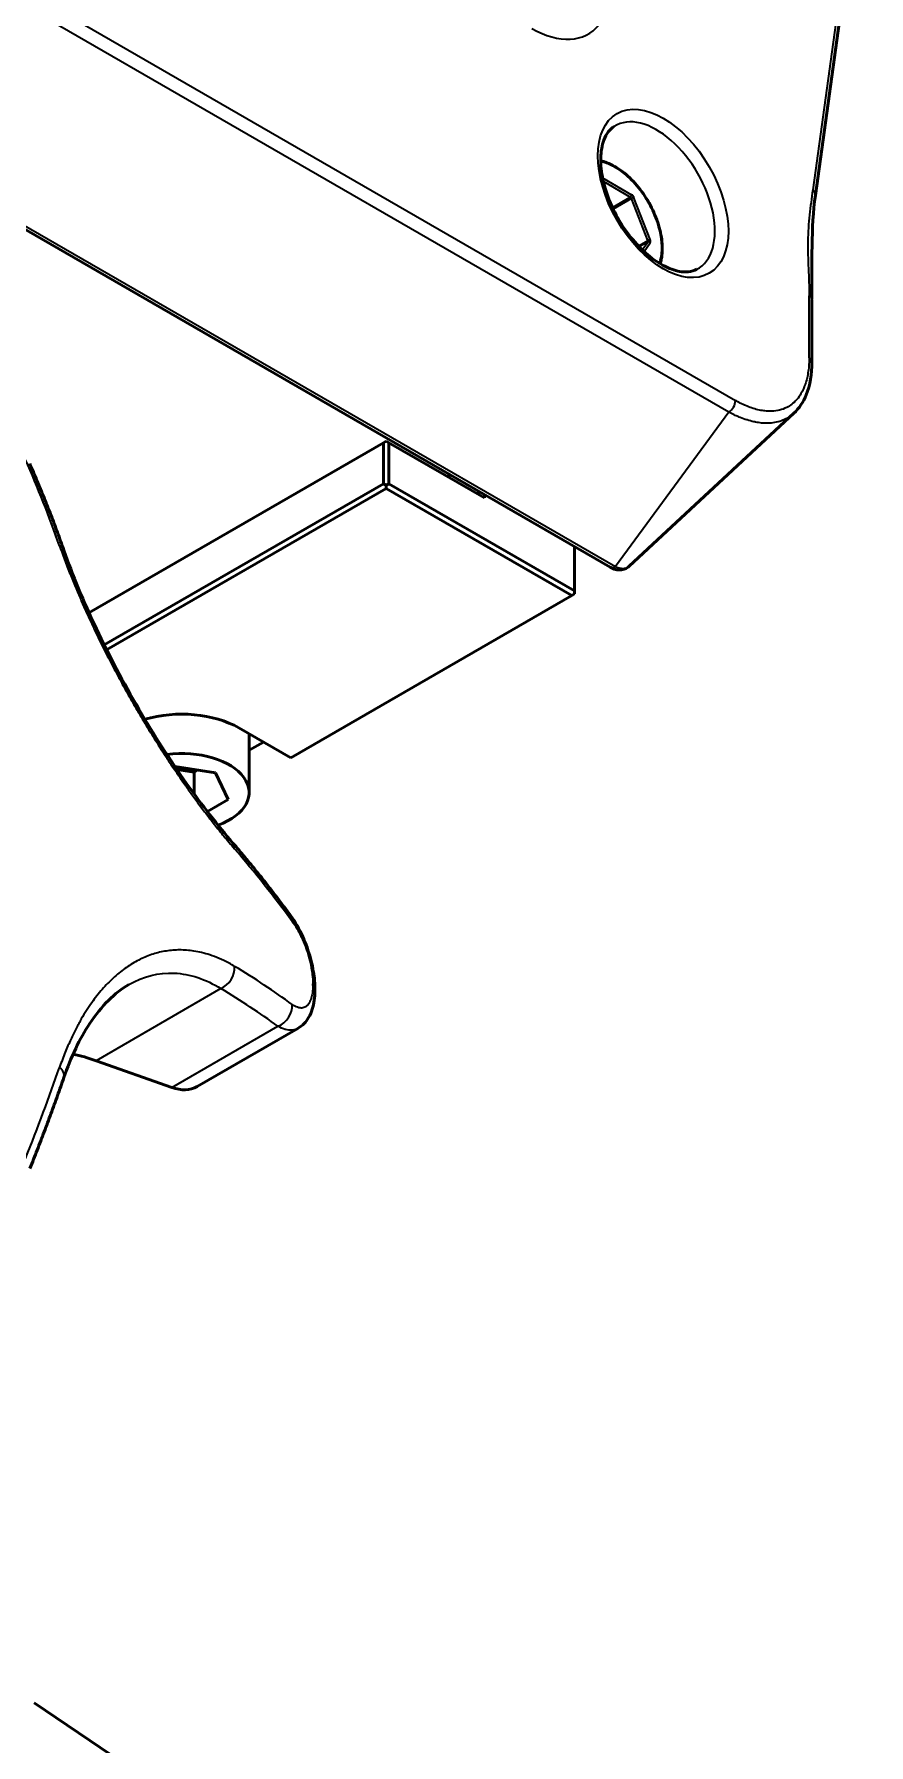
# Model space of a CAD drawing. Header units: millimetres. Extents: x 0 to 3000, y 0 to 3000.
# Drawn here: x 1077.9 to 1121.1, y 812.2 to 900.9 of the extents above; entities that cross this region are included whole.
import ezdxf

# ---------------------------------------------------------------- set-up
doc = ezdxf.new("R2010")
doc.units = ezdxf.units.MM
doc.layers.add('Visible (ANSI)', color=7, linetype='Continuous', lineweight=50)
doc.layers.add('Visible Narrow (ANSI)', color=7, linetype='Continuous', lineweight=35)

msp = doc.modelspace()

# ---------------------------------------------------------------- linework, layer by layer
at = {"layer": 'Visible (ANSI)'}
for p, q in [((1118.3627, 892.5176), (1120.0233, 904.6064)), ((1107.7308, 873.2305), (1057.4118, 902.2822)), ((1118.1836, 883.8783), (1118.1842, 887.0999)), ((1108.7109, 873.2851), (1117.2464, 881.2139)), ((1095.9771, 879.6844), (1080.7153, 870.873)), ((1095.9771, 879.6844), (1096.1185, 879.7661)), ((1095.9771, 877.5615), (1095.9771, 879.6844)), ((1096.1185, 879.7661), (1096.26, 879.6844)), ((1101.2097, 876.8267), (1096.26, 879.6844)), ((1096.26, 877.5615), (1096.26, 879.6844)), ((1099.4467, 878.0133), (1099.3005, 877.9289)), ((1081.5036, 869.2052), (1095.9771, 877.5615)), ((1081.6301, 868.9516), (1096.1185, 877.3166)), ((1096.1185, 877.4799), (1095.9771, 877.5615)), ((1096.1185, 877.4799), (1096.26, 877.5615)), ((1096.1185, 877.3166), (1096.1185, 877.4799)), ((1096.1185, 877.3166), (1105.7352, 871.7644)), ((1096.26, 877.5615), (1105.8766, 872.0093)), ((1100.9269, 876.99), (1100.9269, 877.1587)), ((1101.2097, 876.8267), (1101.2097, 876.9954)), ((1105.8766, 874.301), (1105.8766, 872.0093)), ((1105.7352, 871.7644), (1091.1688, 863.3545)), ((1105.8766, 871.846), (1105.7352, 871.7644)), ((1105.8766, 871.846), (1105.8766, 872.0093)), ((1091.1688, 863.3545), (1088.4818, 864.9058)), ((1089.0119, 864.5997), (1089.0119, 861.5582)), ((1089.0119, 863.7422), (1089.7546, 864.171)), ((1087.2797, 862.5788), (1085.1688, 862.9054)), ((1086.159, 862.6135), (1085.2739, 862.7504)), ((1086.3485, 862.7229), (1086.159, 862.6135)), ((1086.159, 862.6135), (1086.159, 861.4935)), ((1087.9268, 861.1846), (1087.2797, 862.5788)), ((1087.9268, 861.1846), (1086.8535, 860.565)), ((1091.5424, 849.3288), (1086.322, 846.3148)), ((1081.0787, 847.6545), (1085.007, 846.2669)), ((1077.8769, 814.3594), (1121.1272, 785.1915))]:
    msp.add_line(p, q, dxfattribs=at)
for centre, major_axis, ratio, start_param, end_param in [((1117.6842, 887.0999), (0.5, -0.0001), 0.5774635, 0, 0.0009573), ((1107.9808, 873.6635), (-0.25, -0.433), 0.5773503, 0, 0.0000439), ((1085.5119, 863.1912), (-4.2, 0), 0.5773503, 3.9269908, 5.182296), ((1085.5119, 861.5582), (3.5, 0), 0.5773503, 5.2848484, 8.0726657), ((1090.3688, 854.5708), (0.8066, 0.5911), 0.5974573, 6.2831157, 6.2831285), ((1091.4243, 851.3829), (1, 0.0021), 0.5759744, 6.2831852, 6.283198), ((1091.4244, 851.2896), (1, -0.0021), 0.5787228, 6.2831733, 6.2831855), ((1083.0996, 834.4647), (7.5, -12.9904), 0.5773503, 2.5478936, 2.6635697), ((1084.522, 849.4325), (1.8, -3.1177), 0.5773503, 5.6894863, 6.2831853)]:
    msp.add_ellipse(centre, major_axis=major_axis, ratio=ratio, start_param=start_param, end_param=end_param, dxfattribs=at)
for points, knots in [([(1107.9359, 896.0863), (1107.7108, 895.9431), (1107.524, 895.7111), (1107.3027, 895.1134), (1107.2452, 894.8004), (1107.2292, 894.1049), (1107.2667, 893.7262), (1107.4363, 892.9317), (1107.5691, 892.5157), (1107.9202, 891.6907), (1108.1391, 891.2818), (1108.6401, 890.5177), (1108.9222, 890.1626), (1109.5158, 889.5454), (1109.8272, 889.2829), (1110.4396, 888.8753), (1110.7406, 888.7291), (1111.2984, 888.5543), (1111.5533, 888.5267), (1111.9384, 888.564), (1112.0844, 888.6075), (1112.2146, 888.6754)], [2.3808897, 2.3808897, 2.3808897, 2.3808897, 2.8028983, 2.8028983, 3.1153451, 3.1153451, 3.4156315, 3.4156315, 3.7189023, 3.7189023, 4.025024, 4.025024, 4.3316118, 4.3316118, 4.6361113, 4.6361113, 4.9370327, 4.9370327, 5.2408203, 5.2408203, 5.4730919, 5.4730919, 5.4730919, 5.4730919]), ([(1107.2364, 894.2982), (1107.3417, 894.275), (1107.4485, 894.2426), (1107.8223, 894.1002), (1108.0931, 893.9456), (1108.6195, 893.5465), (1108.875, 893.3018), (1109.3447, 892.7483), (1109.5589, 892.4397), (1109.925, 891.7895), (1110.0771, 891.4481), (1110.3039, 890.7654), (1110.3786, 890.4244), (1110.4421, 889.7759), (1110.4307, 889.4686), (1110.3593, 889.1141), (1110.3396, 889.0374), (1110.3163, 888.9636)], [1.2714907, 1.2714907, 1.2714907, 1.2714907, 1.402262, 1.402262, 1.7260811, 1.7260811, 2.0508086, 2.0508086, 2.3747229, 2.3747229, 2.6983161, 2.6983161, 3.0223093, 3.0223093, 3.3471057, 3.3471057, 3.4408983, 3.4408983, 3.4408983, 3.4408983]), ([(1118.1836, 883.8783), (1118.1835, 883.2557), (1118.0898, 882.6661), (1117.7356, 881.7971), (1117.5201, 881.4682), (1117.2464, 881.2139)], [0, 0, 0, 0, 0.22290231, 0.22290231, 0.38756484, 0.38756484, 0.38756484, 0.38756484]), ([(1079.4103, 874.1175), (1079.3024, 874.4252), (1079.1925, 874.7312), (1078.9687, 875.3397), (1078.8547, 875.6422), (1078.6229, 876.2438), (1078.505, 876.5428), (1078.2653, 877.1373), (1078.1435, 877.4327), (1077.8959, 878.02), (1077.7701, 878.3118), (1077.6424, 878.6017)], [3.343062505, 3.343062505, 3.343062505, 3.343062505, 3.358264909, 3.358264909, 3.373467313, 3.373467313, 3.388669717, 3.388669717, 3.403872121, 3.403872121, 3.419074525, 3.419074525, 3.419074525, 3.419074525]), ([(1079.4103, 874.1175), (1079.854, 872.8524), (1080.4302, 871.4559), (1081.7483, 868.6679), (1082.5011, 867.2424), (1084.0834, 864.5377), (1084.9301, 863.2227), (1086.577, 860.895), (1087.3949, 859.8439), (1088.176, 858.9349)], [0, 0, 0, 0, 0.4912756, 0.4912756, 0.9667941, 0.9667941, 1.431552, 1.431552, 1.8706982, 1.8706982, 1.8706982, 1.8706982]), ([(1108.7051, 873.2798), (1108.6434, 873.2237), (1108.5703, 873.1775), (1108.4173, 873.1152), (1108.3357, 873.0974), (1108.1692, 873.0881), (1108.0832, 873.0976), (1107.9067, 873.1424), (1107.8162, 873.1812), (1107.7308, 873.2305)], [0.00084486, 0.00084486, 0.00084486, 0.00084486, 0.02811734, 0.02811734, 0.05480131, 0.05480131, 0.08290594, 0.08290594, 0.11500583, 0.11500583, 0.11500583, 0.11500583]), ([(1091.1754, 855.1618), (1090.9882, 855.4174), (1090.7984, 855.6722), (1090.4136, 856.1802), (1090.2187, 856.4335), (1089.8237, 856.9383), (1089.6237, 857.19), (1089.2186, 857.6915), (1089.0136, 857.9414), (1088.5985, 858.4395), (1088.3885, 858.6877), (1088.176, 858.9349)], [2.864110781, 2.864110781, 2.864110781, 2.864110781, 2.879313185, 2.879313185, 2.89451559, 2.89451559, 2.909717994, 2.909717994, 2.924920398, 2.924920398, 2.940122802, 2.940122802, 2.940122802, 2.940122802]), ([(1091.1754, 855.1618), (1091.4038, 854.85), (1091.6144, 854.4801), (1091.9533, 853.7271), (1092.0919, 853.34), (1092.2901, 852.6069), (1092.3586, 852.2518), (1092.4138, 851.7344), (1092.424, 851.5566), (1092.4244, 851.385)], [0, 0, 0, 0, 0.13430702, 0.13430702, 0.25431106, 0.25431106, 0.36300213, 0.36300213, 0.42167358, 0.42167358, 0.42167358, 0.42167358]), ([(1082.7753, 851.598), (1082.0639, 851.1872), (1081.3576, 850.4965), (1080.2349, 848.7916), (1079.7795, 847.8401), (1079.4117, 846.7767)], [0.0000011, 0.0000011, 0.0000011, 0.0000011, 0.49465788, 0.49465788, 0.90561758, 0.90561758, 0.90561758, 0.90561758]), ([(1092.4244, 851.2876), (1092.4237, 850.9414), (1092.3837, 850.6159), (1092.2414, 850.1668), (1092.1783, 850.0206), (1092.0314, 849.7756), (1091.9537, 849.6724), (1091.7699, 849.4834), (1091.6613, 849.3975), (1091.5425, 849.3288)], [0, 0, 0, 0, 0.11848499, 0.11848499, 0.17903828, 0.17903828, 0.22712902, 0.22712902, 0.27721329, 0.27721329, 0.27721329, 0.27721329]), ([(1092.4244, 851.385), (1092.4244, 851.3785), (1092.4244, 851.372), (1092.4244, 851.359), (1092.4244, 851.3525), (1092.4244, 851.3395), (1092.4244, 851.333), (1092.4244, 851.32), (1092.4244, 851.3135), (1092.4244, 851.3006), (1092.4244, 851.2941), (1092.4244, 851.2876)], [4.7100088088, 4.7100088088, 4.7100088088, 4.7100088088, 4.7109608772, 4.7109608772, 4.7119129456, 4.7119129456, 4.7128650139, 4.7128650139, 4.7138170823, 4.7138170823, 4.7147691507, 4.7147691507, 4.7147691507, 4.7147691507]), ([(1077.6557, 842.0722), (1077.7824, 842.3889), (1077.9072, 842.705), (1078.1529, 843.336), (1078.2739, 843.651), (1078.512, 844.2797), (1078.6291, 844.5934), (1078.8594, 845.2195), (1078.9726, 845.5319), (1079.1951, 846.1553), (1079.3044, 846.4664), (1079.4117, 846.7767)], [2.864110781, 2.864110781, 2.864110781, 2.864110781, 2.879313185, 2.879313185, 2.89451559, 2.89451559, 2.909717994, 2.909717994, 2.924920398, 2.924920398, 2.940122802, 2.940122802, 2.940122802, 2.940122802])]:
    msp.add_open_spline(points, degree=3, knots=knots, dxfattribs=at)
for points in [[(1118.3627, 892.5176), (1118.1301, 890.8244), (1118.1812, 888.9831), (1118.1829, 887.12)], [(1108.7108, 873.2851), (1108.7108, 873.2851), (1108.7109, 873.2851), (1108.7109, 873.2851)], [(1091.5425, 849.3288), (1091.5424, 849.3288), (1091.5424, 849.3288), (1091.5424, 849.3288)]]:
    msp.add_open_spline(points, degree=3, dxfattribs=at)
at = {"layer": 'Visible Narrow (ANSI)'}
for p, q in [((1071.2243, 906.7007), (1114.218, 881.8783)), ((1113.8767, 881.2733), (1070.8831, 906.0957)), ((1119.8807, 904.8733), (1118.2209, 892.7897)), ((1057.6741, 902.3143), (1107.9931, 873.2626)), ((1107.3348, 893.4097), (1108.8375, 892.5421)), ((1108.7668, 892.4197), (1107.3752, 893.2231)), ((1107.8415, 891.8855), (1108.7668, 892.4197)), ((1108.828, 892.3435), (1107.8828, 891.7978)), ((1109.6711, 890.1706), (1108.828, 892.3435)), ((1109.803, 890.2169), (1108.9599, 892.3898)), ((1109.1848, 889.8899), (1109.6711, 890.1706)), ((1109.6711, 890.089), (1109.2351, 889.8373)), ((1109.3873, 889.6853), (1109.6711, 890.089)), ((1109.4815, 889.5963), (1109.803, 890.0536)), ((1118.0371, 884.0825), (1118.0371, 887.3042)), ((1113.8767, 881.2733), (1107.9931, 873.2626)), ((1087.5523, 851.392), (1081.0787, 847.6545)), ((1085.007, 846.2669), (1090.5035, 849.4403))]:
    msp.add_line(p, q, dxfattribs=at)
for centre, major_axis, ratio, start_param, end_param in [((1103.6698, 905.9401), (2.9248, -5.0658), 0.5773503, 5.4977871, 6.4985955), ((1110.1281, 892.4113), (2.14, -3.7066), 0.5773503, 6.2584901, 9.4494732), ((1107.9944, 891.1795), (-1.7, 2.9445), 0.5773503, 3.6066323, 5.8181456), ((1108.7668, 892.5013), (0.05, 0.0866), 0.5773503, 3.9269908, 5.4977871), ((1108.7668, 892.338), (-0.05, 0.0866), 0.5773503, 4.4505896, 5.4977871), ((1108.8892, 892.349), (-0.0932, -0.0362), 0.2113249, 3.773507, 5.3443033), ((1108.8375, 892.3788), (-0.1, 0.1732), 0.5773503, 4.4505896, 5.4977871), ((1117.8674, 892.5856), (0.4953, -0.068), 0.6551598, 6.2831846, 7.1529906), ((1109.7323, 890.1761), (0.0932, 0.0362), 0.2113249, 0.6319143, 2.2027106), ((1109.6098, 890.1652), (0.05, -0.0866), 0.5773503, 0.2617994, 1.3089969), ((1109.7323, 890.0128), (-0.0818, 0.0575), 0.7886751, 4.3615096, 5.9323059), ((1109.6805, 890.206), (0.1, -0.1732), 0.5773503, 0.2617994, 1.3089969), ((1117.6842, 887.0999), (0.5, -0.0001), 0.5774635, 0.0009573, 0.7866808), ((1117.6836, 883.8784), (0.5, -0.0001), 0.5774635, 6.2831835, 7.0689056), ((1113.8644, 881.6742), (0.25, 0.433), 0.5773503, 3.9618974, 5.4977871), ((1027.4875, 829.6161), (-25.8632, -73.2165), 0.6767752, 2.4415903, 2.5176024), ((1078.4666, 873.7866), (0.9436, 0.3309), 0.5630678, 0, 0.5237094), ((1107.9808, 873.6635), (-0.25, -0.433), 0.5773503, 0.0000439, 0.8203109), ((1087.4175, 858.2832), (0.7584, 0.6518), 0.5630678, 5.7594759, 6.2831853), ((1023.6752, 836.2193), (76.339, -14.21), 0.6767752, 0.6239903, 0.7000023), ((1090.3687, 854.5708), (0.8067, 0.591), 0.5974573, 5.8045567, 6.2831725), ((1087.4175, 852.2713), (-0.5131, -0.8584), 0.7786198, 0.8152987, 2.2985579), ((1023.6752, 825.2948), (-76.7547, -11.7598), 0.4567734, 3.5703961, 3.6464081), ((1023.7981, 824.4923), (75.77, 11.6089), 0.4567734, 0.4288034, 0.5048155), ((1091.4244, 851.3829), (1, 0.0021), 0.5759744, 0.0000128, 0.4670232), ((1075.1257, 861.5221), (-12.1559, 21.0547), 0.5773503, 3.9246106, 3.929371), ((1091.4244, 851.2896), (1, -0.0021), 0.5787228, 0, 0.4694033), ((1090.3687, 850.3196), (0.5915, 0.8063), 0.8090437, 4.0317296, 5.5149888), ((1027.4875, 827.4958), (-48.5616, -60.5916), 0.4567734, 2.1578255, 2.2338375), ((1078.4666, 847.1035), (0.9451, -0.3268), 0.5475531, 6.2831838, 7.1890099)]:
    msp.add_ellipse(centre, major_axis=major_axis, ratio=ratio, start_param=start_param, end_param=end_param, dxfattribs=at)
msp.add_ellipse((1110.4693, 892.6083), major_axis=(-2.3898, 4.1393), ratio=0.5773503, dxfattribs=at)
for points, knots in [([(1118.2209, 892.7897), (1118.1623, 892.3631), (1118.0714, 891.7224), (1117.9907, 890.8337), (1117.9651, 890.141), (1117.9733, 889.4319), (1118.0068, 888.4786), (1118.0372, 887.7655), (1118.0373, 887.3043)], [0, 0, 0, 0, 0.25, 0.375, 0.5, 0.625, 0.75, 1, 1, 1, 1]), ([(1118.0371, 884.0825), (1118.0371, 883.9364), (1118.0316, 883.7934), (1118.0204, 883.6543), (1118.0105, 883.5303), (1117.996, 883.4094), (1117.977, 883.2921), (1117.9585, 883.1788), (1117.9358, 883.0689), (1117.9087, 882.9628), (1117.8798, 882.8495), (1117.8459, 882.7405), (1117.807, 882.6366), (1117.7938, 882.6015), (1117.7801, 882.5669), (1117.7658, 882.5329), (1117.7335, 882.4562), (1117.6984, 882.3824), (1117.6604, 882.3118), (1117.6008, 882.2012), (1117.5342, 882.0985), (1117.4609, 882.0045), (1117.3815, 881.9027), (1117.2941, 881.8112), (1117.1994, 881.7309), (1117.1212, 881.6646), (1117.038, 881.606), (1116.9502, 881.5553), (1116.9251, 881.5409), (1116.8997, 881.5271), (1116.8739, 881.5139), (1116.7567, 881.4541), (1116.6319, 881.4078), (1116.5007, 881.3754), (1116.3767, 881.3447), (1116.2471, 881.3263), (1116.113, 881.3202), (1115.9908, 881.3146), (1115.865, 881.3191), (1115.7363, 881.3334), (1115.7227, 881.3349), (1115.7092, 881.3365), (1115.6956, 881.3382), (1115.5923, 881.3512), (1115.4872, 881.3706), (1115.3806, 881.396), (1115.2718, 881.4219), (1115.1616, 881.4542), (1115.0503, 881.4924), (1114.9499, 881.527), (1114.8487, 881.5664), (1114.7469, 881.6105), (1114.6551, 881.6503), (1114.5628, 881.6939), (1114.4703, 881.7411), (1114.3863, 881.7839), (1114.3021, 881.8297), (1114.218, 881.8783)], [0, 0, 0, 0, 0.06272381, 0.06272381, 0.06272381, 0.1186554, 0.1186554, 0.1186554, 0.17270728, 0.17270728, 0.17270728, 0.23046805, 0.23046805, 0.23046805, 0.25, 0.25, 0.25, 0.29410567, 0.29410567, 0.29410567, 0.36322783, 0.36322783, 0.36322783, 0.43813617, 0.43813617, 0.43813617, 0.5, 0.5, 0.5, 0.51766396, 0.51766396, 0.51766396, 0.59788691, 0.59788691, 0.59788691, 0.6737102, 0.6737102, 0.6737102, 0.74274824, 0.74274824, 0.74274824, 0.75, 0.75, 0.75, 0.80515792, 0.80515792, 0.80515792, 0.86150372, 0.86150372, 0.86150372, 0.91236565, 0.91236565, 0.91236565, 0.95828908, 0.95828908, 0.95828908, 1, 1, 1, 1]), ([(1117.2464, 881.2138), (1117.2249, 881.1939), (1117.2031, 881.1745), (1117.1808, 881.1557), (1117.1394, 881.1206), (1117.0967, 881.0875), (1117.0526, 881.0564), (1116.98, 881.0049), (1116.9038, 880.9589), (1116.8243, 880.9183), (1116.8019, 880.9068), (1116.7792, 880.8958), (1116.7562, 880.8852), (1116.6519, 880.8371), (1116.5421, 880.7979), (1116.4272, 880.768), (1116.4225, 880.7667), (1116.4177, 880.7655), (1116.413, 880.7643), (1116.3024, 880.7363), (1116.1872, 880.7168), (1116.0675, 880.7059), (1116.0398, 880.7034), (1116.0119, 880.7014), (1115.9837, 880.6998), (1115.8849, 880.6942), (1115.7831, 880.6944), (1115.6786, 880.7004), (1115.6412, 880.7025), (1115.6035, 880.7054), (1115.5654, 880.7091), (1115.4667, 880.7186), (1115.3656, 880.7332), (1115.2625, 880.7529), (1115.2318, 880.7588), (1115.201, 880.7651), (1115.17, 880.7718), (1115.0562, 880.7967), (1114.9399, 880.8277), (1114.8214, 880.865), (1114.8151, 880.867), (1114.8088, 880.869), (1114.8025, 880.871), (1114.6919, 880.9064), (1114.5793, 880.9472), (1114.465, 880.9935), (1114.4296, 881.0079), (1114.3941, 881.0227), (1114.3584, 881.0381), (1114.2919, 881.0668), (1114.2249, 881.0973), (1114.1573, 881.1297), (1114.0647, 881.1741), (1113.9711, 881.222), (1113.8767, 881.2733)], [0.41825447, 0.41825447, 0.41825447, 0.41825447, 0.43515561, 0.43515561, 0.43515561, 0.46666667, 0.46666667, 0.46666667, 0.5186606, 0.5186606, 0.5186606, 0.53333333, 0.53333333, 0.53333333, 0.6, 0.6, 0.6, 0.60275095, 0.60275095, 0.60275095, 0.66666667, 0.66666667, 0.66666667, 0.68146008, 0.68146008, 0.68146008, 0.73333333, 0.73333333, 0.73333333, 0.75190289, 0.75190289, 0.75190289, 0.8, 0.8, 0.8, 0.81428468, 0.81428468, 0.81428468, 0.86666667, 0.86666667, 0.86666667, 0.86944722, 0.86944722, 0.86944722, 0.91823756, 0.91823756, 0.91823756, 0.93333333, 0.93333333, 0.93333333, 0.96145246, 0.96145246, 0.96145246, 1, 1, 1, 1]), ([(1079.1906, 874.3389), (1079.2875, 874.0627), (1079.3849, 873.7958), (1079.4812, 873.54), (1079.5775, 873.2842), (1079.6726, 873.0396), (1079.7665, 872.804), (1079.8605, 872.5684), (1079.9532, 872.3418), (1080.045, 872.1223), (1080.1369, 871.9028), (1080.2278, 871.6903), (1080.3181, 871.4831), (1080.4085, 871.2758), (1080.4984, 871.0738), (1080.5881, 870.8756), (1080.6778, 870.6774), (1080.7673, 870.4831), (1080.857, 870.2913), (1080.9468, 870.0995), (1081.0368, 869.9103), (1081.1275, 869.7224), (1081.2182, 869.5346), (1081.3096, 869.3482), (1081.4021, 869.1623), (1081.4946, 868.9763), (1081.5882, 868.7909), (1081.683, 868.6056), (1081.7778, 868.4204), (1081.8738, 868.2354), (1081.9712, 868.0501), (1082.0687, 867.8648), (1082.1677, 867.6793), (1082.268, 867.4936), (1082.3684, 867.3079), (1082.4702, 867.1221), (1082.5735, 866.936), (1082.6768, 866.7499), (1082.7815, 866.5636), (1082.8876, 866.3775), (1082.9936, 866.1914), (1083.1009, 866.0056), (1083.209, 865.8206), (1083.3172, 865.6357), (1083.4262, 865.4516), (1083.5359, 865.2688), (1083.6457, 865.0859), (1083.756, 864.9043), (1083.8668, 864.7243), (1083.9775, 864.5443), (1084.0887, 864.366), (1084.2004, 864.1889), (1084.312, 864.0119), (1084.4243, 863.8362), (1084.5372, 863.6616), (1084.6502, 863.487), (1084.7638, 863.3135), (1084.8785, 863.1405), (1084.9933, 862.9674), (1085.1091, 862.7949), (1085.2265, 862.6222), (1085.344, 862.4496), (1085.4629, 862.2769), (1085.5842, 862.1032), (1085.7054, 861.9295), (1085.829, 861.7548), (1085.9557, 861.5781), (1086.0824, 861.4014), (1086.2123, 861.2227), (1086.3465, 861.041), (1086.4807, 860.8592), (1086.6191, 860.6744), (1086.763, 860.4854), (1086.9069, 860.2965), (1087.0563, 860.1034), (1087.213, 859.9047), (1087.3697, 859.7059), (1087.5338, 859.5014), (1087.7077, 859.2895), (1087.8816, 859.0775), (1088.0653, 858.8581), (1088.2578, 858.634)], [0, 0, 0, 0, 0.037037, 0.037037, 0.037037, 0.0740741, 0.0740741, 0.0740741, 0.1111111, 0.1111111, 0.1111111, 0.1481481, 0.1481481, 0.1481481, 0.1851852, 0.1851852, 0.1851852, 0.2222222, 0.2222222, 0.2222222, 0.2592593, 0.2592593, 0.2592593, 0.2962963, 0.2962963, 0.2962963, 0.3333333, 0.3333333, 0.3333333, 0.3703704, 0.3703704, 0.3703704, 0.4074074, 0.4074074, 0.4074074, 0.4444444, 0.4444444, 0.4444444, 0.4814815, 0.4814815, 0.4814815, 0.5185185, 0.5185185, 0.5185185, 0.5555556, 0.5555556, 0.5555556, 0.5925926, 0.5925926, 0.5925926, 0.6296296, 0.6296296, 0.6296296, 0.6666667, 0.6666667, 0.6666667, 0.7037037, 0.7037037, 0.7037037, 0.7407407, 0.7407407, 0.7407407, 0.7777778, 0.7777778, 0.7777778, 0.8148148, 0.8148148, 0.8148148, 0.8518519, 0.8518519, 0.8518519, 0.8888889, 0.8888889, 0.8888889, 0.9259259, 0.9259259, 0.9259259, 0.962963, 0.962963, 0.962963, 1, 1, 1, 1]), ([(1107.9931, 873.2626), (1108.0867, 873.2231), (1108.1766, 873.1969), (1108.2582, 873.1837), (1108.2702, 873.1818), (1108.282, 873.1802), (1108.2936, 873.1788), (1108.3583, 873.171), (1108.4172, 873.1711), (1108.4726, 873.1788), (1108.4951, 873.1819), (1108.5169, 873.1862), (1108.5382, 873.192), (1108.576, 873.2022), (1108.612, 873.2168), (1108.6447, 873.236), (1108.6687, 873.2501), (1108.6909, 873.2666), (1108.7108, 873.2851)], [0.00000011, 0.00000011, 0.00000011, 0.00000011, 0.17446813, 0.17446813, 0.17446813, 0.2, 0.2, 0.2, 0.34245054, 0.34245054, 0.34245054, 0.4, 0.4, 0.4, 0.50166343, 0.50166343, 0.50166343, 0.57656525, 0.57656525, 0.57656525, 0.57656525]), ([(1091.2474, 854.8734), (1091.3329, 854.7566), (1091.417, 854.6274), (1091.498, 854.4883), (1091.5554, 854.3895), (1091.6113, 854.2857), (1091.665, 854.1779), (1091.6854, 854.137), (1091.7054, 854.0955), (1091.7251, 854.0536), (1091.7984, 853.8975), (1091.867, 853.7342), (1091.9295, 853.5668), (1091.9571, 853.4929), (1091.9835, 853.4182), (1092.0085, 853.3431), (1092.0394, 853.2506), (1092.0683, 853.1573), (1092.095, 853.0638), (1092.1407, 852.9042), (1092.18, 852.744), (1092.2122, 852.586), (1092.2206, 852.5448), (1092.2286, 852.5037), (1092.236, 852.4627), (1092.2572, 852.346), (1092.2745, 852.2309), (1092.2874, 852.1187), (1092.3066, 851.9529), (1092.3164, 851.7933), (1092.3168, 851.6441)], [0.00000001, 0.00000001, 0.00000001, 0.00000001, 0.14618123, 0.14618123, 0.14618123, 0.25, 0.25, 0.25, 0.28933425, 0.28933425, 0.28933425, 0.43552187, 0.43552187, 0.43552187, 0.5, 0.5, 0.5, 0.57932291, 0.57932291, 0.57932291, 0.71464924, 0.71464924, 0.71464924, 0.75, 0.75, 0.75, 0.85090309, 0.85090309, 0.85090309, 1, 1, 1, 1]), ([(1088.2578, 852.544), (1088.0665, 852.6584), (1087.8837, 852.7558), (1087.7102, 852.8393), (1087.5367, 852.9227), (1087.3726, 852.9923), (1087.2158, 853.0514), (1087.0591, 853.1106), (1086.9097, 853.1594), (1086.766, 853.2002), (1086.6223, 853.241), (1086.4842, 853.2739), (1086.3503, 853.3003), (1086.2164, 853.3267), (1086.0866, 853.3467), (1085.9599, 853.3614), (1085.8333, 853.376), (1085.7097, 853.3852), (1085.5884, 853.3896), (1085.4672, 853.394), (1085.3482, 853.3936), (1085.2308, 853.3887), (1085.1134, 853.3839), (1084.9976, 853.3746), (1084.8829, 853.3609), (1084.7682, 853.3473), (1084.6546, 853.3294), (1084.5416, 853.3072), (1084.4287, 853.285), (1084.3164, 853.2585), (1084.2045, 853.2276), (1084.0927, 853.1967), (1083.9813, 853.1614), (1083.8703, 853.1216), (1083.7593, 853.0818), (1083.6487, 853.0376), (1083.5388, 852.9888), (1083.4288, 852.9401), (1083.3195, 852.8868), (1083.2111, 852.8292), (1083.1026, 852.7715), (1082.9952, 852.7095), (1082.8889, 852.6432), (1082.7827, 852.577), (1082.6776, 852.5065), (1082.574, 852.432), (1082.4704, 852.3575), (1082.3682, 852.2789), (1082.2675, 852.1965), (1082.1668, 852.1142), (1082.0677, 852.0279), (1081.9701, 851.9379), (1081.8725, 851.848), (1081.7764, 851.7542), (1081.6817, 851.6565), (1081.5869, 851.5588), (1081.4934, 851.4572), (1081.401, 851.3512), (1081.3085, 851.2452), (1081.2171, 851.1348), (1081.1263, 851.0195), (1081.0356, 850.9043), (1080.9456, 850.7841), (1080.8559, 850.6579), (1080.7661, 850.5318), (1080.6767, 850.3997), (1080.5872, 850.2604), (1080.4977, 850.1211), (1080.4081, 849.9746), (1080.318, 849.8189), (1080.228, 849.6633), (1080.1374, 849.4985), (1080.0459, 849.322), (1079.9544, 849.1455), (1079.862, 848.9573), (1079.7682, 848.7536), (1079.6744, 848.5499), (1079.5793, 848.3307), (1079.4828, 848.0911), (1079.3862, 847.8514), (1079.2882, 847.5912), (1079.1906, 847.3091)], [0, 0, 0, 0, 0.037037, 0.037037, 0.037037, 0.0740741, 0.0740741, 0.0740741, 0.1111111, 0.1111111, 0.1111111, 0.1481481, 0.1481481, 0.1481481, 0.1851852, 0.1851852, 0.1851852, 0.2222222, 0.2222222, 0.2222222, 0.2592593, 0.2592593, 0.2592593, 0.2962963, 0.2962963, 0.2962963, 0.3333333, 0.3333333, 0.3333333, 0.3703704, 0.3703704, 0.3703704, 0.4074074, 0.4074074, 0.4074074, 0.4444444, 0.4444444, 0.4444444, 0.4814815, 0.4814815, 0.4814815, 0.5185185, 0.5185185, 0.5185185, 0.5555556, 0.5555556, 0.5555556, 0.5925926, 0.5925926, 0.5925926, 0.6296296, 0.6296296, 0.6296296, 0.6666667, 0.6666667, 0.6666667, 0.7037037, 0.7037037, 0.7037037, 0.7407407, 0.7407407, 0.7407407, 0.7777778, 0.7777778, 0.7777778, 0.8148148, 0.8148148, 0.8148148, 0.8518519, 0.8518519, 0.8518519, 0.8888889, 0.8888889, 0.8888889, 0.9259259, 0.9259259, 0.9259259, 0.962963, 0.962963, 0.962963, 1, 1, 1, 1]), ([(1082.7753, 851.598), (1082.7754, 851.598), (1082.7755, 851.5981), (1082.7755, 851.5981), (1083.5231, 852.0296), (1084.3223, 852.2299), (1085.132, 852.1927), (1085.9416, 852.1554), (1086.7617, 851.8811), (1087.5523, 851.392)], [0.49997173, 0.49997173, 0.49997173, 0.49997173, 0.5, 0.5, 0.5, 0.75, 0.75, 0.75, 1, 1, 1, 1]), ([(1092.3168, 851.5496), (1092.3165, 851.4102), (1092.3078, 851.2794), (1092.291, 851.1601), (1092.2777, 851.0659), (1092.2593, 850.9789), (1092.236, 850.8999), (1092.2308, 850.8822), (1092.2253, 850.8648), (1092.2196, 850.8478), (1092.188, 850.7542), (1092.149, 850.6736), (1092.1035, 850.6073), (1092.0745, 850.565), (1092.0427, 850.5285), (1092.0086, 850.4979), (1091.9889, 850.4803), (1091.9684, 850.4647), (1091.9472, 850.4511), (1091.8869, 850.4125), (1091.8206, 850.3903), (1091.7497, 850.3846), (1091.7222, 850.3824), (1091.694, 850.3827), (1091.6651, 850.3854), (1091.6162, 850.39), (1091.5655, 850.4016), (1091.5134, 850.4202), (1091.4278, 850.4509), (1091.3384, 850.5002), (1091.2474, 850.567)], [0, 0, 0, 0, 0.1396578, 0.1396578, 0.1396578, 0.25, 0.25, 0.25, 0.2748686, 0.2748686, 0.2748686, 0.4122439, 0.4122439, 0.4122439, 0.5, 0.5, 0.5, 0.5506311, 0.5506311, 0.5506311, 0.6942739, 0.6942739, 0.6942739, 0.75, 0.75, 0.75, 0.8445206, 0.8445206, 0.8445206, 1, 1, 1, 1]), ([(1091.5424, 849.3288), (1091.5411, 849.328), (1091.5398, 849.3273), (1091.5385, 849.3265), (1091.455, 849.279), (1091.3641, 849.2488), (1091.2682, 849.2362), (1091.2561, 849.2346), (1091.2441, 849.2333), (1091.2319, 849.2322), (1091.1293, 849.2235), (1091.0218, 849.2339), (1090.9084, 849.2636), (1090.9009, 849.2656), (1090.8935, 849.2676), (1090.886, 849.2697), (1090.7643, 849.3041), (1090.6357, 849.361), (1090.5035, 849.4403)], [0.56943874, 0.56943874, 0.56943874, 0.56943874, 0.57142857, 0.57142857, 0.57142857, 0.69839126, 0.69839126, 0.69839126, 0.71428571, 0.71428571, 0.71428571, 0.84834807, 0.84834807, 0.84834807, 0.85714286, 0.85714286, 0.85714286, 1, 1, 1, 1])]:
    msp.add_open_spline(points, degree=3, knots=knots, dxfattribs=at)

doc.saveas('drawing.dxf')
